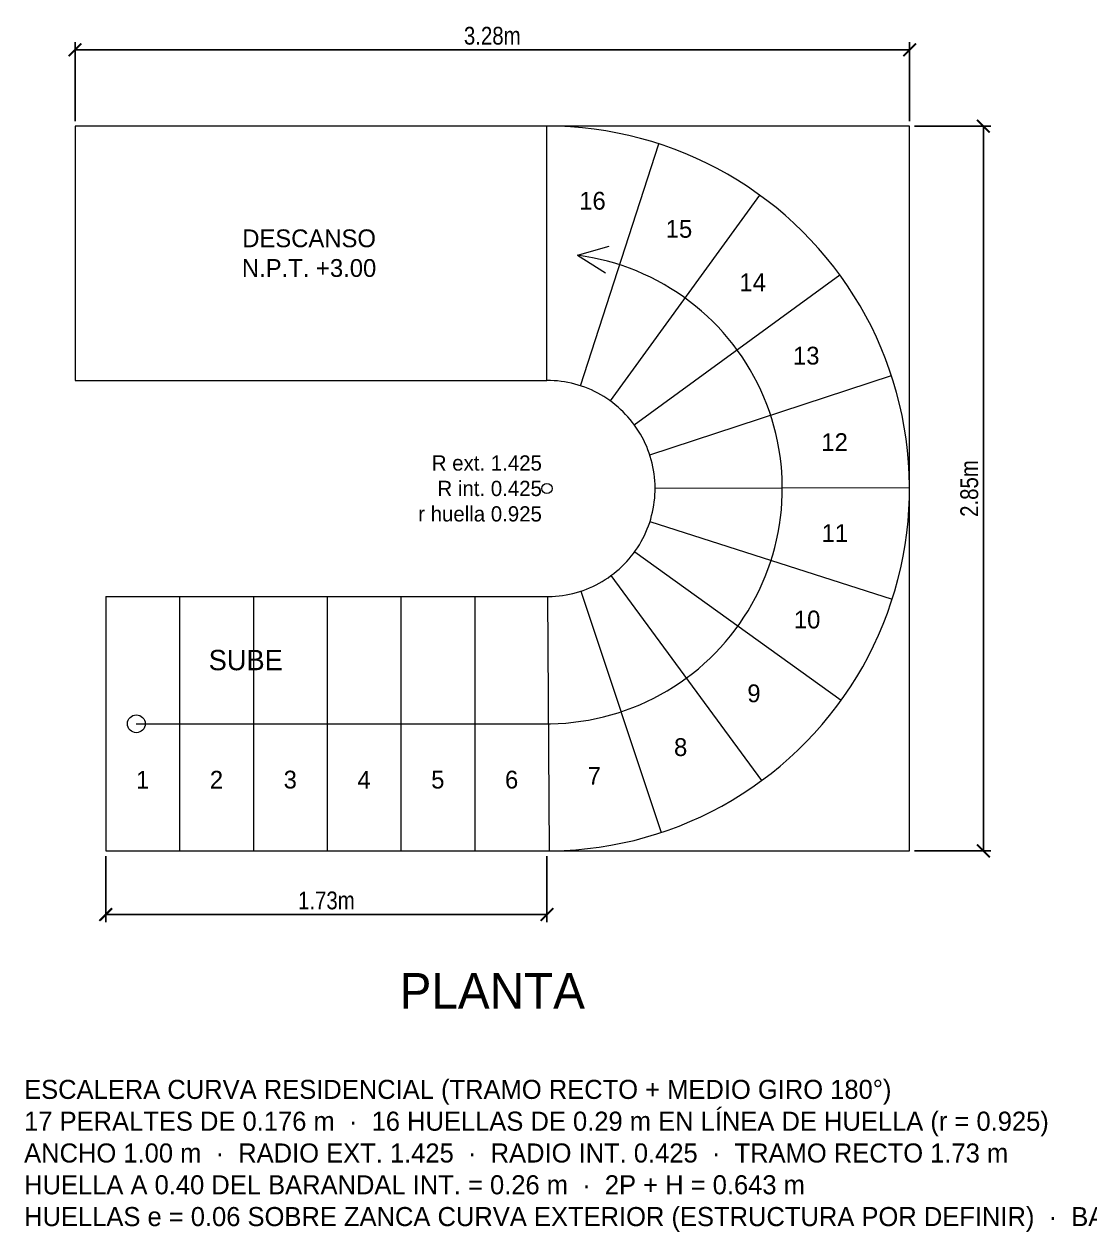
# Model space of a CAD drawing. Header units: metres. Extents: x 28.9 to 124.2, y -14.9 to 27.3.
# Drawn here: x 111.9 to 116.089, y 7.102 to 11.851 of the extents above; entities that cross this region are included whole.
import ezdxf

# ---------------------------------------------------------------- set-up
doc = ezdxf.new("R2010")
doc.units = ezdxf.units.M
doc.linetypes.add('VACIO', pattern=[0.36, 0.22, -0.14])
for name, color, linetype, lineweight in [('005_Escalera', 7, 'Continuous', 18), ('007_Textos', 7, 'Continuous', 18), ('008_Cotas', 8, 'Continuous', 13), ('015_Proyeccion', 8, 'Continuous', 13)]:
    doc.layers.add(name, color=color, linetype=linetype, lineweight=lineweight)
doc.styles.add('OpenSansCondensed-Light', font='OpenSansCondensed-Light.ttf')
doc.dimstyles.new('EZDXF', dxfattribs={"dimtxt": 0.25, "dimasz": 0.175, "dimexe": 0.375, "dimexo": 0.125, "dimgap": 0.1, "dimtad": 1, "dimzin": 4, "dimtxsty": 'OpenSansCondensed-Light', "dimblk": 'ARCHTICK', "dimcen": 2.5, "dimazin": 1, "dimtfac": 0.5, "dimtmove": 2, "dimatfit": 3})

# ---------------------------------------------------------------- blocks, each defined once
blk = doc.blocks.new('_ARCHTICK')
at = {"color": 0, "linetype": 'ByBlock', "const_width": 0.15}
blk.add_lwpolyline([(-0.5, -0.5), (0.5, 0.5)], dxfattribs=at)
blk = doc.blocks.new('*D148')
at = {"color": 0, "transparency": 16777216}
for p, q in [((112.1, 11.47), (112.1, 11.78)), ((115.38, 11.47), (115.38, 11.78)), ((112.1, 11.75), (115.38, 11.75))]:
    blk.add_line(p, q, dxfattribs=at)
at = {"layer": 'Defpoints', "transparency": 16777216}
for p in [(112.1, 11.75), (112.1, 11.45), (115.38, 11.45)]:
    blk.add_point(p, dxfattribs=at)
at = {"layer": '008_Cotas', "color": 0, "transparency": 16777216, "xscale": 0.05, "yscale": 0.05, "rotation": 180}
blk.add_blockref('_ARCHTICK', (112.1, 11.75), dxfattribs=at)
at = {"layer": '008_Cotas', "color": 0, "transparency": 16777216, "xscale": 0.05, "yscale": 0.05}
blk.add_blockref('_ARCHTICK', (115.38, 11.75), dxfattribs=at)
at = {"layer": '008_Cotas', "color": 0, "transparency": 16777216, "insert": (113.74, 11.805), "char_height": 0.07, "attachment_point": 5, "style": 'OpenSansCondensed-Light', "bg_fill": 3, "box_fill_scale": 1.1, "bg_fill_color": 0, "bg_fill_transparency": 0}
blk.add_mtext('3.28m', dxfattribs=at)
blk = doc.blocks.new('*D149')
at = {"color": 0, "transparency": 16777216}
for p, q in [((115.4, 11.45), (115.7, 11.45)), ((115.67, 8.6), (115.67, 11.45)), ((115.4, 8.6), (115.7, 8.6))]:
    blk.add_line(p, q, dxfattribs=at)
at = {"layer": 'Defpoints', "transparency": 16777216}
for p in [(115.38, 11.45), (115.38, 8.6), (115.67, 8.6)]:
    blk.add_point(p, dxfattribs=at)
at = {"layer": '008_Cotas', "color": 0, "transparency": 16777216, "xscale": 0.05, "yscale": 0.05}
for p, rotation in [((115.67, 11.45), 90), ((115.67, 8.6), 270)]:
    blk.add_blockref('_ARCHTICK', p, dxfattribs=dict(at, rotation=rotation))
at = {"layer": '008_Cotas', "color": 0, "transparency": 16777216, "insert": (115.615, 10.025), "char_height": 0.07, "attachment_point": 5, "rotation": 90, "style": 'OpenSansCondensed-Light', "bg_fill": 3, "box_fill_scale": 1.1, "bg_fill_color": 0, "bg_fill_transparency": 0}
blk.add_mtext('2.85m', dxfattribs=at)
blk = doc.blocks.new('*D150')
at = {"color": 0, "transparency": 16777216}
for p, q in [((112.221, 8.58), (112.221, 8.32)), ((113.955, 8.58), (113.955, 8.32)), ((112.221, 8.35), (113.955, 8.35))]:
    blk.add_line(p, q, dxfattribs=at)
at = {"layer": 'Defpoints', "transparency": 16777216}
for p in [(112.221, 8.6), (113.955, 8.6), (112.221, 8.35)]:
    blk.add_point(p, dxfattribs=at)
at = {"layer": '008_Cotas', "color": 0, "transparency": 16777216, "xscale": 0.05, "yscale": 0.05, "rotation": 180}
blk.add_blockref('_ARCHTICK', (112.221, 8.35), dxfattribs=at)
at = {"layer": '008_Cotas', "color": 0, "transparency": 16777216, "xscale": 0.05, "yscale": 0.05}
blk.add_blockref('_ARCHTICK', (113.955, 8.35), dxfattribs=at)
at = {"layer": '008_Cotas', "color": 0, "transparency": 16777216, "insert": (113.088, 8.405), "char_height": 0.07, "attachment_point": 5, "style": 'OpenSansCondensed-Light', "bg_fill": 3, "box_fill_scale": 1.1, "bg_fill_color": 0, "bg_fill_transparency": 0}
blk.add_mtext('1.73m', dxfattribs=at)

msp = doc.modelspace()

# ---------------------------------------------------------------- linework, layer by layer
at = {"layer": '005_Escalera'}
for p, q in [((113.955, 10.45), (113.955, 11.45)), ((114.0861, 10.4293), (114.3945, 11.3805)), ((114.2044, 10.3692), (114.7911, 11.1789)), ((114.0747, 10.9422), (114.1998, 10.9774)), ((114.0747, 10.9422), (114.1844, 10.8725)), ((114.2983, 10.2755), (115.1062, 10.8648)), ((114.3589, 10.1574), (115.3091, 10.4688)), ((114.38, 10.0264), (115.38, 10.0296)), ((114.3597, 9.8952), (115.312, 9.5899)), ((114.3, 9.7767), (115.1116, 9.1926)), ((114.2066, 9.6825), (114.7985, 8.8765)), ((112.221, 9.6), (112.221, 8.6)), ((112.511, 9.6), (112.511, 8.6)), ((112.801, 9.6), (112.801, 8.6)), ((113.091, 9.6), (113.091, 8.6)), ((113.381, 9.6), (113.381, 8.6)), ((113.671, 9.6), (113.671, 8.6)), ((113.9577, 9.6), (113.9642, 8.6)), ((114.0887, 9.6216), (114.4032, 8.6723))]:
    msp.add_line(p, q, dxfattribs=at)
for points in [[(112.221, 8.6), (112.2511, 8.6), (112.2812, 8.6), (112.3114, 8.6), (112.3415, 8.6), (112.3716, 8.6), (112.4018, 8.6), (112.4319, 8.6), (112.462, 8.6), (112.4921, 8.6), (112.5223, 8.6), (112.5524, 8.6), (112.5825, 8.6), (112.6127, 8.6), (112.6428, 8.6), (112.6729, 8.6), (112.7031, 8.6), (112.7332, 8.6), (112.7633, 8.6), (112.7934, 8.6), (112.8236, 8.6), (112.8537, 8.6), (112.8838, 8.6), (112.914, 8.6), (112.9441, 8.6), (112.9742, 8.6), (113.0043, 8.6), (113.0345, 8.6), (113.0646, 8.6), (113.0947, 8.6), (113.1249, 8.6), (113.155, 8.6), (113.1851, 8.6), (113.2153, 8.6), (113.2454, 8.6), (113.2755, 8.6), (113.3056, 8.6), (113.3358, 8.6), (113.3659, 8.6), (113.396, 8.6), (113.4262, 8.6), (113.4563, 8.6), (113.4864, 8.6), (113.5166, 8.6), (113.5467, 8.6), (113.5768, 8.6), (113.6069, 8.6), (113.6371, 8.6), (113.6672, 8.6), (113.6973, 8.6), (113.7275, 8.6), (113.7576, 8.6), (113.7877, 8.6), (113.8179, 8.6), (113.848, 8.6), (113.8781, 8.6), (113.9082, 8.6), (113.9384, 8.6), (113.955, 8.6), (113.9758, 8.6002), (114.0222, 8.6016), (114.0685, 8.6045), (114.1147, 8.609), (114.1607, 8.6149), (114.2066, 8.6224), (114.2521, 8.6313), (114.2973, 8.6417), (114.3422, 8.6536), (114.3867, 8.667), (114.4307, 8.6817), (114.4742, 8.6979), (114.5171, 8.7155), (114.5594, 8.7345), (114.6012, 8.7549), (114.6422, 8.7766), (114.6825, 8.7997), (114.722, 8.824), (114.7607, 8.8496), (114.7985, 8.8765), (114.8355, 8.9046), (114.8715, 8.9338), (114.9066, 8.9643), (114.9406, 8.9958), (114.9736, 9.0285), (115.0055, 9.0622), (115.0363, 9.0969), (115.066, 9.1326), (115.0944, 9.1693), (115.1217, 9.2068), (115.1477, 9.2452), (115.1725, 9.2845), (115.196, 9.3245), (115.2181, 9.3653), (115.2389, 9.4068), (115.2584, 9.449), (115.2764, 9.4917), (115.2931, 9.535), (115.3084, 9.5789), (115.3222, 9.6232), (115.3345, 9.6679), (115.3454, 9.713), (115.3549, 9.7585), (115.3628, 9.8042), (115.3692, 9.8502), (115.3742, 9.8963), (115.3776, 9.9426), (115.3795, 9.989), (115.38, 10.0354), (115.3789, 10.0818), (115.3763, 10.1281), (115.3721, 10.1744), (115.3665, 10.2205), (115.3594, 10.2663), (115.3508, 10.3119), (115.3407, 10.3572), (115.3292, 10.4022), (115.3162, 10.4467), (115.3017, 10.4908), (115.2858, 10.5345), (115.2685, 10.5775), (115.2498, 10.62), (115.2298, 10.6619), (115.2084, 10.703), (115.1856, 10.7435), (115.1616, 10.7832), (115.1362, 10.8221), (115.1096, 10.8601), (115.0818, 10.8973), (115.0528, 10.9335), (115.0226, 10.9688), (114.9913, 11.0031), (114.9589, 11.0363), (114.9255, 11.0685), (114.891, 11.0995), (114.8555, 11.1294), (114.819, 11.1582), (114.7817, 11.1857), (114.7434, 11.212), (114.7044, 11.2371), (114.6645, 11.2608), (114.6239, 11.2833), (114.5825, 11.3044), (114.5405, 11.3241), (114.4979, 11.3425), (114.4547, 11.3595), (114.411, 11.3751), (114.3668, 11.3892), (114.3221, 11.4019), (114.2771, 11.4131), (114.2317, 11.4229), (114.1861, 11.4311), (114.1401, 11.4379), (114.094, 11.4432), (114.0478, 11.447), (114.0014, 11.4492), (113.955, 11.45)], [(112.221, 9.6), (112.2511, 9.6), (112.2812, 9.6), (112.3114, 9.6), (112.3415, 9.6), (112.3716, 9.6), (112.4018, 9.6), (112.4319, 9.6), (112.462, 9.6), (112.4921, 9.6), (112.5223, 9.6), (112.5524, 9.6), (112.5825, 9.6), (112.6127, 9.6), (112.6428, 9.6), (112.6729, 9.6), (112.7031, 9.6), (112.7332, 9.6), (112.7633, 9.6), (112.7934, 9.6), (112.8236, 9.6), (112.8537, 9.6), (112.8838, 9.6), (112.914, 9.6), (112.9441, 9.6), (112.9742, 9.6), (113.0043, 9.6), (113.0345, 9.6), (113.0646, 9.6), (113.0947, 9.6), (113.1249, 9.6), (113.155, 9.6), (113.1851, 9.6), (113.2153, 9.6), (113.2454, 9.6), (113.2755, 9.6), (113.3056, 9.6), (113.3358, 9.6), (113.3659, 9.6), (113.396, 9.6), (113.4262, 9.6), (113.4563, 9.6), (113.4864, 9.6), (113.5166, 9.6), (113.5467, 9.6), (113.5768, 9.6), (113.6069, 9.6), (113.6371, 9.6), (113.6672, 9.6), (113.6973, 9.6), (113.7275, 9.6), (113.7576, 9.6), (113.7877, 9.6), (113.8179, 9.6), (113.848, 9.6), (113.8781, 9.6), (113.9082, 9.6), (113.9384, 9.6), (113.955, 9.6), (113.9612, 9.6), (113.975, 9.6005), (113.9889, 9.6014), (114.0026, 9.6027), (114.0164, 9.6045), (114.03, 9.6067), (114.0436, 9.6093), (114.0571, 9.6124), (114.0705, 9.616), (114.0837, 9.62), (114.0969, 9.6244), (114.1098, 9.6292), (114.1226, 9.6345), (114.1353, 9.6401), (114.1477, 9.6462), (114.1599, 9.6527), (114.172, 9.6596), (114.1837, 9.6668), (114.1953, 9.6745), (114.2066, 9.6825), (114.2176, 9.6908), (114.2283, 9.6996), (114.2388, 9.7086), (114.249, 9.7181), (114.2588, 9.7278), (114.2683, 9.7378), (114.2775, 9.7482), (114.2863, 9.7588), (114.2948, 9.7698), (114.303, 9.781), (114.3107, 9.7924), (114.3181, 9.8042), (114.3251, 9.8161), (114.3317, 9.8283), (114.3379, 9.8406), (114.3437, 9.8532), (114.3491, 9.8659), (114.3541, 9.8789), (114.3586, 9.8919), (114.3628, 9.9052), (114.3664, 9.9185), (114.3697, 9.932), (114.3725, 9.9455), (114.3749, 9.9592), (114.3768, 9.9729), (114.3783, 9.9866), (114.3793, 10.0004), (114.3799, 10.0143), (114.38, 10.0281), (114.3797, 10.0419), (114.3789, 10.0558), (114.3777, 10.0696), (114.376, 10.0833), (114.3739, 10.097), (114.3713, 10.1106), (114.3683, 10.1241), (114.3648, 10.1375), (114.361, 10.1508), (114.3566, 10.1639), (114.3519, 10.1769), (114.3468, 10.1898), (114.3412, 10.2025), (114.3352, 10.2149), (114.3288, 10.2272), (114.322, 10.2393), (114.3148, 10.2511), (114.3073, 10.2627), (114.2994, 10.2741), (114.2911, 10.2852), (114.2824, 10.296), (114.2734, 10.3065), (114.2641, 10.3167), (114.2544, 10.3266), (114.2444, 10.3362), (114.2342, 10.3455), (114.2236, 10.3544), (114.2127, 10.363), (114.2016, 10.3712), (114.1901, 10.379), (114.1785, 10.3865), (114.1666, 10.3936), (114.1545, 10.4003), (114.1422, 10.4066), (114.1296, 10.4125), (114.1169, 10.4179), (114.104, 10.423), (114.091, 10.4277), (114.0778, 10.4319), (114.0645, 10.4357), (114.0511, 10.439), (114.0375, 10.4419), (114.0239, 10.4444), (114.0102, 10.4464), (113.9965, 10.448), (113.9827, 10.4491), (113.9688, 10.4498), (113.955, 10.45)]]:
    msp.add_lwpolyline(points, dxfattribs=at)
at = {"layer": '005_Escalera', "linetype": 'VACIO'}
msp.add_lwpolyline([(112.341, 9.1), (112.3711, 9.1), (112.4012, 9.1), (112.4314, 9.1), (112.4615, 9.1), (112.4917, 9.1), (112.5218, 9.1), (112.5519, 9.1), (112.5821, 9.1), (112.6122, 9.1), (112.6423, 9.1), (112.6725, 9.1), (112.7026, 9.1), (112.7328, 9.1), (112.7629, 9.1), (112.793, 9.1), (112.8232, 9.1), (112.8533, 9.1), (112.8834, 9.1), (112.9136, 9.1), (112.9437, 9.1), (112.9738, 9.1), (113.004, 9.1), (113.0341, 9.1), (113.0643, 9.1), (113.0944, 9.1), (113.1245, 9.1), (113.1547, 9.1), (113.1848, 9.1), (113.2149, 9.1), (113.2451, 9.1), (113.2752, 9.1), (113.3054, 9.1), (113.3355, 9.1), (113.3656, 9.1), (113.3958, 9.1), (113.4259, 9.1), (113.456, 9.1), (113.4862, 9.1), (113.5163, 9.1), (113.5465, 9.1), (113.5766, 9.1), (113.6067, 9.1), (113.6369, 9.1), (113.667, 9.1), (113.6971, 9.1), (113.7273, 9.1), (113.7574, 9.1), (113.7875, 9.1), (113.8177, 9.1), (113.8478, 9.1), (113.878, 9.1), (113.9081, 9.1), (113.9382, 9.1), (113.955, 9.1), (113.9684, 9.1001), (113.9985, 9.101), (114.0286, 9.1029), (114.0586, 9.1058), (114.0885, 9.1097), (114.1182, 9.1145), (114.1478, 9.1203), (114.1771, 9.1271), (114.2063, 9.1348), (114.2351, 9.1434), (114.2637, 9.153), (114.2919, 9.1636), (114.3198, 9.175), (114.3473, 9.1873), (114.3744, 9.2005), (114.401, 9.2146), (114.4272, 9.2296), (114.4529, 9.2454), (114.478, 9.262), (114.5026, 9.2795), (114.5266, 9.2977), (114.5499, 9.3167), (114.5727, 9.3365), (114.5948, 9.357), (114.6162, 9.3782), (114.6369, 9.4), (114.6569, 9.4226), (114.6762, 9.4458), (114.6947, 9.4696), (114.7124, 9.494), (114.7293, 9.5189), (114.7453, 9.5444), (114.7606, 9.5704), (114.775, 9.5969), (114.7885, 9.6238), (114.8011, 9.6512), (114.8128, 9.6789), (114.8236, 9.7071), (114.8335, 9.7355), (114.8425, 9.7643), (114.8505, 9.7934), (114.8576, 9.8226), (114.8637, 9.8522), (114.8689, 9.8819), (114.873, 9.9117), (114.8762, 9.9417), (114.8785, 9.9717), (114.8797, 10.0018), (114.88, 10.032), (114.8793, 10.0621), (114.8776, 10.0922), (114.8749, 10.1222), (114.8712, 10.1521), (114.8666, 10.1819), (114.861, 10.2115), (114.8544, 10.2409), (114.8469, 10.2701), (114.8385, 10.299), (114.8291, 10.3277), (114.8188, 10.356), (114.8075, 10.3839), (114.7954, 10.4115), (114.7823, 10.4387), (114.7684, 10.4654), (114.7537, 10.4917), (114.738, 10.5174), (114.7216, 10.5427), (114.7043, 10.5674), (114.6862, 10.5915), (114.6674, 10.615), (114.6478, 10.6379), (114.6275, 10.6602), (114.6064, 10.6817), (114.5847, 10.7026), (114.5623, 10.7227), (114.5392, 10.7422), (114.5155, 10.7608), (114.4913, 10.7787), (114.4664, 10.7957), (114.4411, 10.812), (114.4152, 10.8274), (114.3888, 10.842), (114.3619, 10.8557), (114.3347, 10.8685), (114.307, 10.8804), (114.2789, 10.8914), (114.2505, 10.9015), (114.2218, 10.9107), (114.1928, 10.9189), (114.1636, 10.9262), (114.1341, 10.9325), (114.1045, 10.9378), (114.0747, 10.9422)], dxfattribs=at)
at = {"layer": '005_Escalera'}
for centre, radius in [((113.955, 10.025), 0.02), ((112.341, 9.1), 0.035)]:
    msp.add_circle(centre, radius, dxfattribs=at)
at = {"layer": '015_Proyeccion'}
for p, q in [((115.38, 11.45), (112.1, 11.45)), ((115.38, 8.6), (115.38, 11.45)), ((112.454, 8.6), (115.38, 8.6))]:
    msp.add_line(p, q, dxfattribs=at)
msp.add_lwpolyline([(112.1, 10.45), (113.955, 10.45), (113.955, 11.45), (112.1, 11.45)], close=True, dxfattribs=at)

# ---------------------------------------------------------------- texts
at = {"layer": '007_Textos'}
for s, insert, char_height, attachment_point in [('16', (114.1338, 11.156), 0.07, 5), ('15', (114.4738, 11.0457), 0.07, 5), ('DESCANSO\\PN.P.T. +3.00', (113.02, 10.95), 0.07, 5), ('14', (114.7633, 10.8359), 0.07, 5), ('13', (114.974, 10.5471), 0.07, 5), ('12', (115.0854, 10.2074), 0.07, 5), ('R ext. 1.425\\PR int. 0.425\\Pr huella 0.925', (113.935, 10.025), 0.06, 6), ('11', (115.0865, 9.8499), 0.07, 5), ('10', (114.9774, 9.5095), 0.07, 5), ('SUBE', (112.771, 9.35), 0.08, 5), ('9', (114.7685, 9.2193), 0.07, 5), ('8', (114.4804, 9.0077), 0.07, 5), ('7', (114.1411, 8.8952), 0.07, 5), ('1', (112.366, 8.88), 0.07, 5), ('2', (112.656, 8.88), 0.07, 5), ('3', (112.946, 8.88), 0.07, 5), ('4', (113.236, 8.88), 0.07, 5), ('5', (113.526, 8.88), 0.07, 5), ('6', (113.816, 8.88), 0.07, 5), ('PLANTA', (113.74, 8.05), 0.14, 5), ('ESCALERA CURVA RESIDENCIAL (TRAMO RECTO + MEDIO GIRO 180°)\\P17 PERALTES DE 0.176 m  ·  16 HUELLAS DE 0.29 m EN LÍNEA DE HUELLA (r = 0.925)\\PANCHO 1.00 m  ·  RADIO EXT. 1.425  ·  RADIO INT. 0.425  ·  TRAMO RECTO 1.73 m\\PHUELLA A 0.40 DEL BARANDAL INT. = 0.26 m  ·  2P + H = 0.643 m\\PHUELLAS e = 0.06 SOBRE ZANCA CURVA EXTERIOR (ESTRUCTURA POR DEFINIR)  ·  BARANDAL DE CRISTAL TEMPLADO h = 0.90', (111.9, 7.7), 0.075, 1)]:
    msp.add_mtext(s, dxfattribs=dict(at, insert=insert, char_height=char_height, attachment_point=attachment_point))

# ---------------------------------------------------------------- next in the draw order: dimensions: what is measured, and where the dimension line sits
at = {"layer": '008_Cotas'}
for base, p1, p2, picture, middle in [((112.1, 11.75), (112.1, 11.45), (115.38, 11.45), '*D148', (113.74, 11.805)), ((112.221, 8.35), (112.221, 8.6), (113.955, 8.6), '*D150', (113.088, 8.405))]:
    dim = msp.add_linear_dim(base=base, p1=p1, p2=p2, dimstyle='EZDXF', override={"dimtxt": 0.07, "dimasz": 0.05, "dimexe": 0.03, "dimexo": 0.02, "dimgap": 0.02, "dimrnd": 0.001, "dimzin": 0, "dimdsep": 46, "dimpost": '<>m', "dimtix": 1, "dimtfill": 1}, dxfattribs=at)
    dim.commit()
    dim.dimension.update_dxf_attribs({"geometry": picture, "text_midpoint": middle})

# ---------------------------------------------------------------- next in the draw order: dimensions: what is measured, and where the dimension line sits
dim = msp.add_linear_dim(base=(115.67, 8.6), p1=(115.38, 8.6), p2=(115.38, 11.45), angle=90, dimstyle='EZDXF', override={"dimtxt": 0.07, "dimasz": 0.05, "dimexe": 0.03, "dimexo": 0.02, "dimgap": 0.02, "dimrnd": 0.001, "dimzin": 0, "dimdsep": 46, "dimpost": '<>m', "dimtix": 1, "dimtfill": 1}, dxfattribs=at)
dim.commit()
dim.dimension.update_dxf_attribs({"geometry": '*D149', "text_midpoint": (115.615, 10.025)})

doc.saveas('drawing.dxf')
